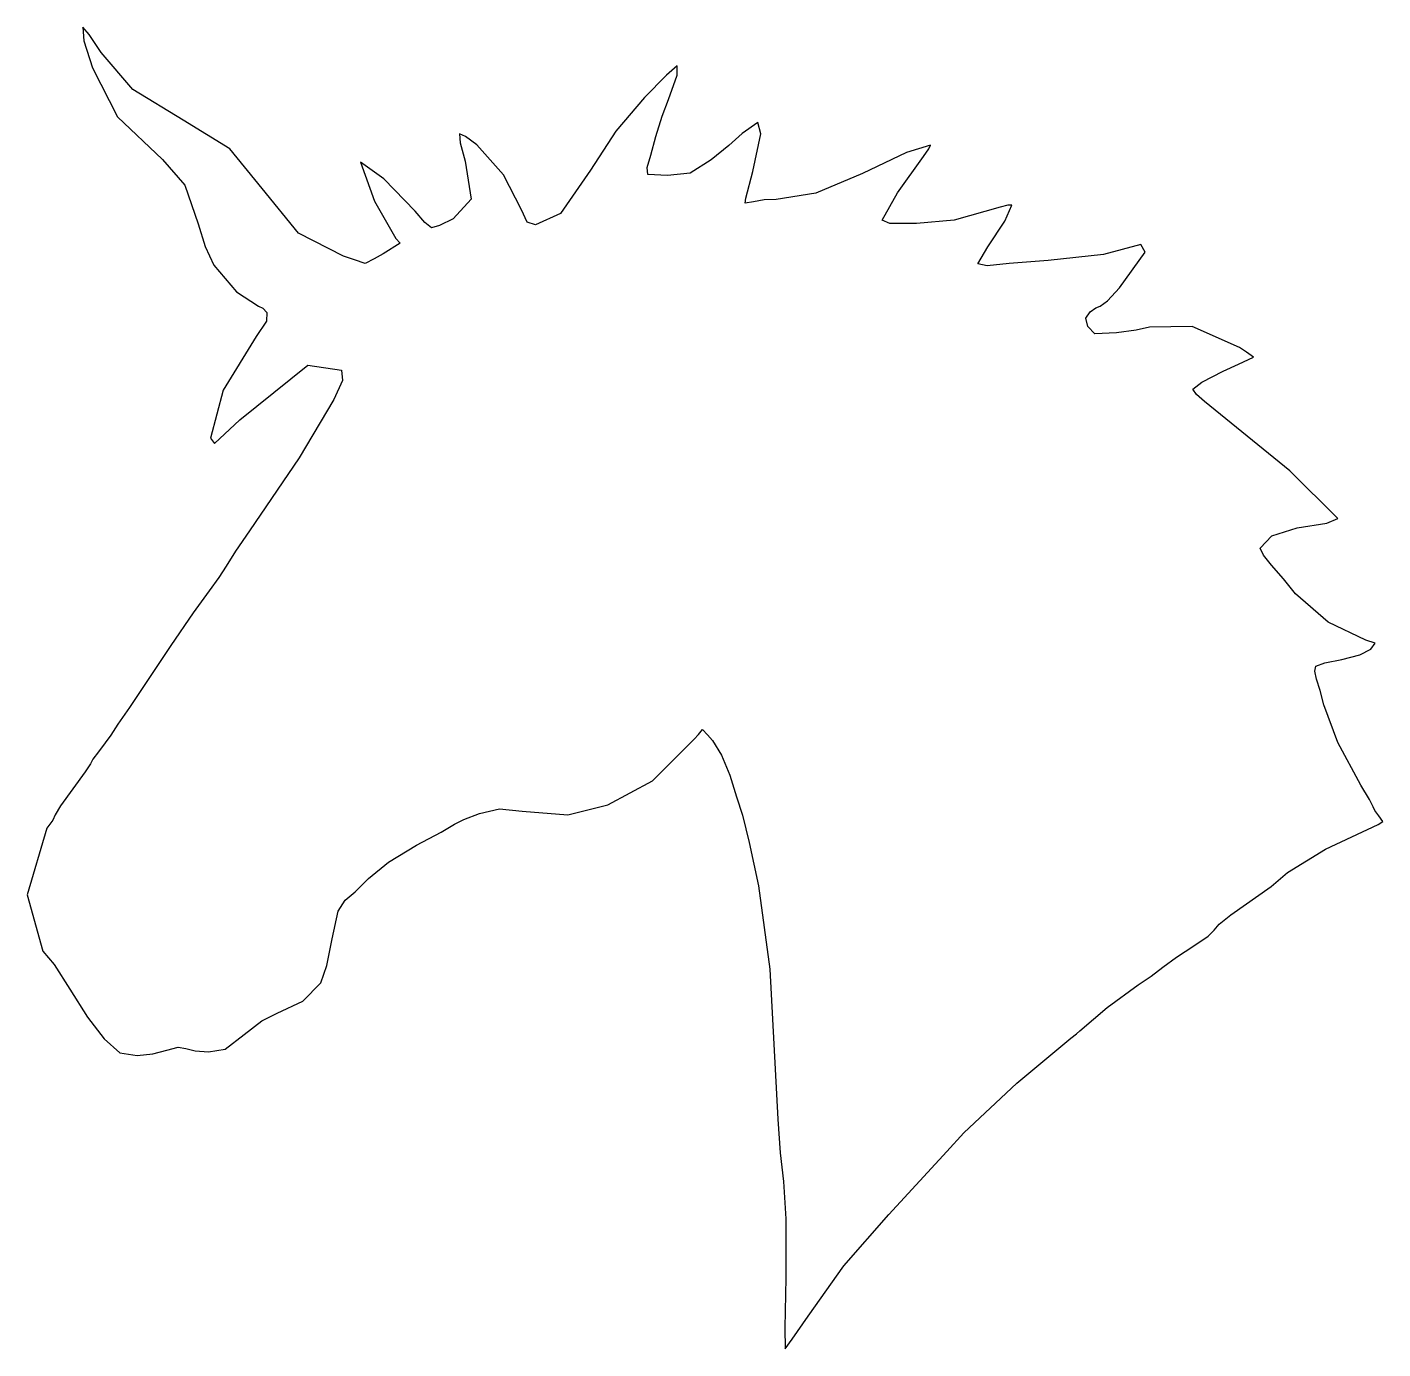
# Model space of a CAD drawing. Extents: x 23 to 131, y 16 to 122.
import ezdxf

# ---------------------------------------------------------------- set-up
doc = ezdxf.new("R2010")
doc.units = 0
doc.layers.add('Ebene_1', color=7, linetype='CONTINUOUS')

msp = doc.modelspace()

# ---------------------------------------------------------------- linework, layer by layer
at = {"layer": 'Ebene_1', "color": 7}
msp.add_lwpolyline([(85.094405, 18.656922), (87.957355, 22.682351), (91.547357, 26.770289), (96.178807, 31.820258), (97.523994, 33.295349), (101.752995, 37.271242), (106.065213, 40.865565), (106.526624, 41.201418), (106.800955, 41.437398), (108.973437, 43.299184), (111.457621, 45.113904), (112.503608, 45.796907), (113.433177, 46.520019), (114.507826, 47.331998), (115.902621, 48.228661), (117.048709, 48.991959), (117.525399, 49.483296), (117.919187, 49.962569), (118.865955, 50.696858), (122.084685, 52.963689), (123.380929, 54.074733), (126.415264, 55.957765), (130.616593, 57.921123), (130.998454, 58.157995), (130.687149, 58.619473), (130.361038, 59.039454), (130.225399, 59.332702), (129.93845, 59.924647), (129.248546, 61.06277), (127.408432, 64.461578), (126.288766, 67.487316), (126.001201, 68.609141), (125.706474, 69.536342), (125.563859, 70.167583), (125.650769, 70.56907), (126.355594, 70.826259), (127.707367, 71.101798), (129.158972, 71.455507), (130.04677, 71.910929), (130.375008, 72.388971), (129.623436, 72.636144), (126.632225, 74.085807), (124.01651, 76.330425), (123.049456, 77.535197), (122.11151, 78.613896), (121.463723, 79.422736), (121.194288, 79.978706), (122.125582, 80.979198), (124.157621, 81.611231), (126.531359, 81.975642), (127.403177, 82.3635), (123.561695, 86.159327), (116.749288, 91.684355), (116.101501, 92.250196), (115.832066, 92.672356), (116.542467, 93.229423), (118.250456, 94.119608), (119.459649, 94.683313), (120.668844, 95.247018), (120.112649, 95.632463), (119.556454, 96.017905), (115.764087, 97.679362), (112.358534, 97.629214), (111.299142, 97.387953), (109.718306, 97.175254), (107.988001, 97.105663), (107.44305, 97.69198), (107.274975, 98.352222), (107.617683, 98.851496), (108.059886, 99.169611), (108.424133, 99.301922), (109.005537, 99.737163), (109.969839, 100.783589), (112.003947, 103.613324), (111.669288, 104.239363), (108.690605, 103.426628), (104.260955, 102.961216), (101.14284, 102.728052), (99.392621, 102.52396), (98.641041, 102.696265), (99.439626, 104.045694), (100.807088, 106.089401), (101.363396, 107.373554), (101.047415, 107.368022), (100.432345, 107.210108), (96.761215, 106.172278), (93.748177, 105.89609), (91.619538, 105.915365), (90.99651, 106.162778), (92.236852, 108.355275), (94.29822, 111.261233), (94.743738, 111.863893), (94.870374, 112.173225), (92.948918, 111.586469), (89.42856, 109.900891), (85.70794, 108.340823), (82.529844, 107.83569), (81.590611, 107.795276), (80.719552, 107.639605), (80.066865, 107.528948), (80.108676, 107.937996), (80.669045, 110.056765), (81.306523, 113.060239), (81.071252, 113.975886), (79.830978, 113.106213), (78.760653, 112.12505), (77.351326, 110.989546), (75.673066, 109.925774), (73.861185, 109.744128), (72.302034, 109.831218), (72.22586, 110.379128), (72.520133, 111.366465), (72.941076, 112.848572), (73.444049, 114.475761), (73.935548, 115.811905), (74.646931, 117.757574), (74.639988, 118.493016), (73.773436, 117.753445), (72.013628, 115.975323), (69.728839, 113.276057), (67.701013, 110.156911), (65.308948, 106.698024), (63.313341, 105.794072), (62.647613, 106.016026), (62.202517, 106.992461), (60.759348, 109.79315), (58.642219, 112.190763), (57.718071, 112.865754), (57.243777, 113.056589), (57.311637, 112.354926), (57.690972, 110.884127), (58.174311, 107.858516), (56.739962, 106.290983), (55.663056, 105.745541), (55.008467, 105.5678), (54.479613, 105.992353), (53.705006, 106.894981), (51.201255, 109.4785), (49.343245, 110.800502), (50.469357, 107.684072), (52.166932, 104.713991), (52.512301, 104.338672), (51.162136, 103.474708), (50.438437, 103.091664), (49.714737, 102.708621), (48.855294, 102.998147), (47.995854, 103.28767), (44.378767, 105.128056), (41.489461, 108.708352), (38.917448, 111.880984), (35.170265, 114.163685), (31.170857, 116.596548), (28.625391, 119.57141), (27.675089, 120.994231), (27.173724, 121.590239), (27.247182, 120.491906), (27.929935, 118.34855), (29.945745, 114.413393), (33.529801, 111.014128), (35.311735, 108.973698), (36.385768, 105.886666), (36.949659, 104.085197), (37.618492, 102.59484), (39.451602, 100.451106), (41.201052, 99.301905), (41.554174, 99.152395), (41.860145, 98.792937), (41.849111, 98.102455), (41.019832, 96.887937), (38.386732, 92.597429), (37.37428, 88.760409), (37.69364, 88.347371), (39.718931, 90.233705), (45.12991, 94.593109), (47.833012, 94.191058), (47.913081, 93.384583), (47.225187, 91.866058), (44.435474, 87.193316), (40.489666, 81.380794), (39.359473, 79.73685), (38.617009, 78.558572), (38.02249, 77.629003), (37.247994, 76.583016), (35.978826, 74.832358), (34.194996, 72.208572), (32.337316, 69.41898), (30.890597, 67.269683), (29.974517, 65.917153), (29.392629, 65.043201), (28.963214, 64.438246), (28.413724, 63.732459), (27.965256, 63.130699), (27.778724, 62.77585), (27.364211, 62.115306), (26.367613, 60.778572), (25.371016, 59.415506), (24.956502, 58.691649), (24.758228, 58.266275), (24.281527, 57.620827), (22.717325, 52.302335), (23.984232, 47.81214), (24.872044, 46.748388), (26.116141, 44.774286), (27.541128, 42.528441), (28.863849, 40.81135), (30.133665, 39.673644), (31.495297, 39.470794), (32.766017, 39.594052), (33.881097, 39.890394), (34.771149, 40.145252), (35.405701, 40.031505), (36.150841, 39.834821), (37.211627, 39.753016), (38.539821, 39.984882), (40.039561, 41.149791), (41.456271, 42.2345), (42.681034, 42.842526), (44.743127, 43.808389), (46.166868, 45.263524), (46.644196, 46.650945), (47.093127, 48.790342), (47.557586, 51.010045), (48.128341, 51.876233), (48.921614, 52.551938), (49.977164, 53.599358), (51.578595, 54.921273), (53.821883, 56.260677), (55.78418, 57.31165), (56.847613, 57.94385), (57.606441, 58.330483), (58.836391, 58.791047), (60.450736, 59.157956), (62.246174, 58.983083), (65.907367, 58.699853), (69.103909, 59.48296), (72.660919, 61.410507), (75.995228, 64.720429), (76.326258, 65.111104), (76.65729, 65.501775), (77.053553, 65.067924), (77.449815, 64.634072), (78.185758, 63.458069), (78.842241, 61.849137), (79.38652, 60.12203), (79.852701, 58.661905), (80.396083, 56.479975), (81.12598, 53.017461), (82.043707, 46.378065), (82.681352, 34.390794), (82.861418, 31.706723), (83.123837, 29.414802), (83.322772, 26.438695), (83.301352, 21.724246), (83.227316, 17.714232), (83.25091, 16.04635), (83.830843, 16.813201), (85.094405, 18.656922)], dxfattribs=at)

doc.saveas('drawing.dxf')
